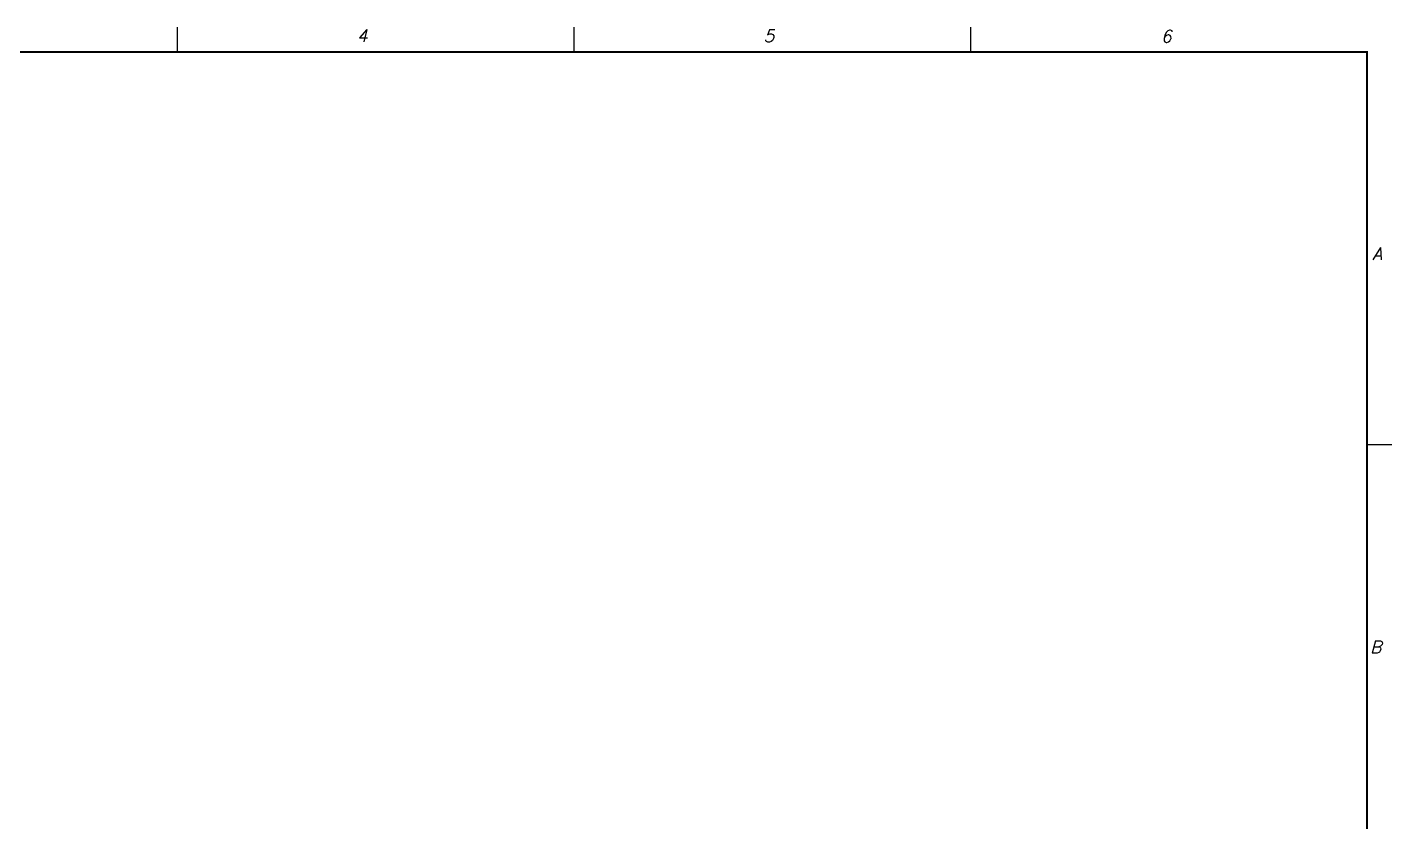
# Model space of a CAD drawing. Extents: x -1051 to 4465, y -5109 to -1481.
# Drawn here: x 1367 to 4465, y -3286 to -1481 of the extents above; entities that cross this region are included whole.
import ezdxf

# ---------------------------------------------------------------- set-up
doc = ezdxf.new("R2010")
doc.units = 0
doc.header["$LTSCALE"] = 14
doc.header["$MEASUREMENT"] = 0
doc.layers.add('BORDER', color=7, linetype='CONTINUOUS')
doc.layers.add('SHEET', color=7, linetype='CONTINUOUS')
doc.styles.add('CH', font='ROMANC.shx', dxfattribs={"oblique": 15, "bigfont": 'chineset.shx'})

# ---------------------------------------------------------------- blocks, each defined once
blk = doc.blocks.new('NA3')
at = {"layer": 'SHEET'}
for p, q in [((0.01, 131.5), (0.01, 127.5)), ((64.34, 131.5), (64.34, 127.5)), ((128.67, 131.5), (128.67, 127.5)), ((193, 127.5), (-193, 127.5)), ((193, -127.5), (193, 127.5)), ((197, 63.75), (193, 63.75))]:
    blk.add_line(p, q, dxfattribs=at)
at = {"layer": 'SHEET', "const_width": 0.3}
blk.add_lwpolyline([(193, 127.5), (-193, 127.5), (-193, -127.5), (193, -127.5), (193, 127.5)], dxfattribs=at)
at = {"layer": 'SHEET', "style": 'CH', "oblique": 15}
for s, p in [('4', (29.17, 129.13)), ('5', (95.13, 129.09)), ('6', (159.58, 129.04)), ('A', (193.85, 93.76)), ('B', (193.51, 29.94))]:
    blk.add_text(s, height=2, dxfattribs=at).set_placement(p)

msp = doc.modelspace()

# ---------------------------------------------------------------- block references
at = {"layer": 'BORDER', "color": 7, "linetype": 'Continuous', "xscale": 14, "yscale": 14, "zscale": 14}
msp.add_blockref('NA3', (1706.8, -3322.3), dxfattribs=at)

doc.saveas('drawing.dxf')
